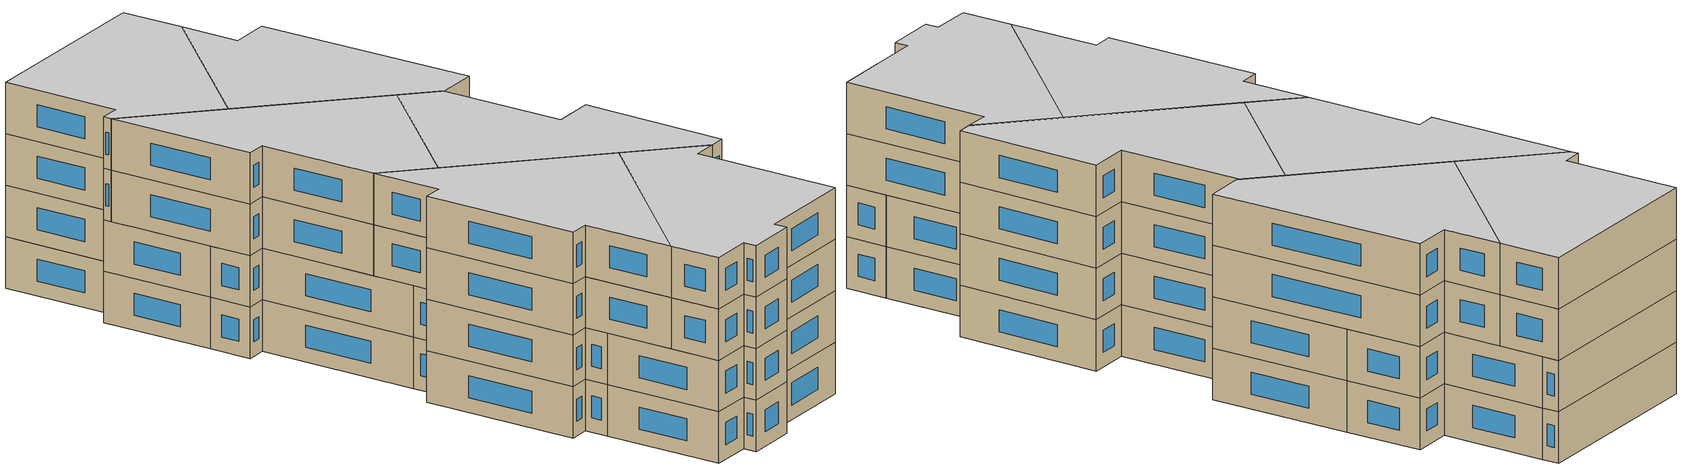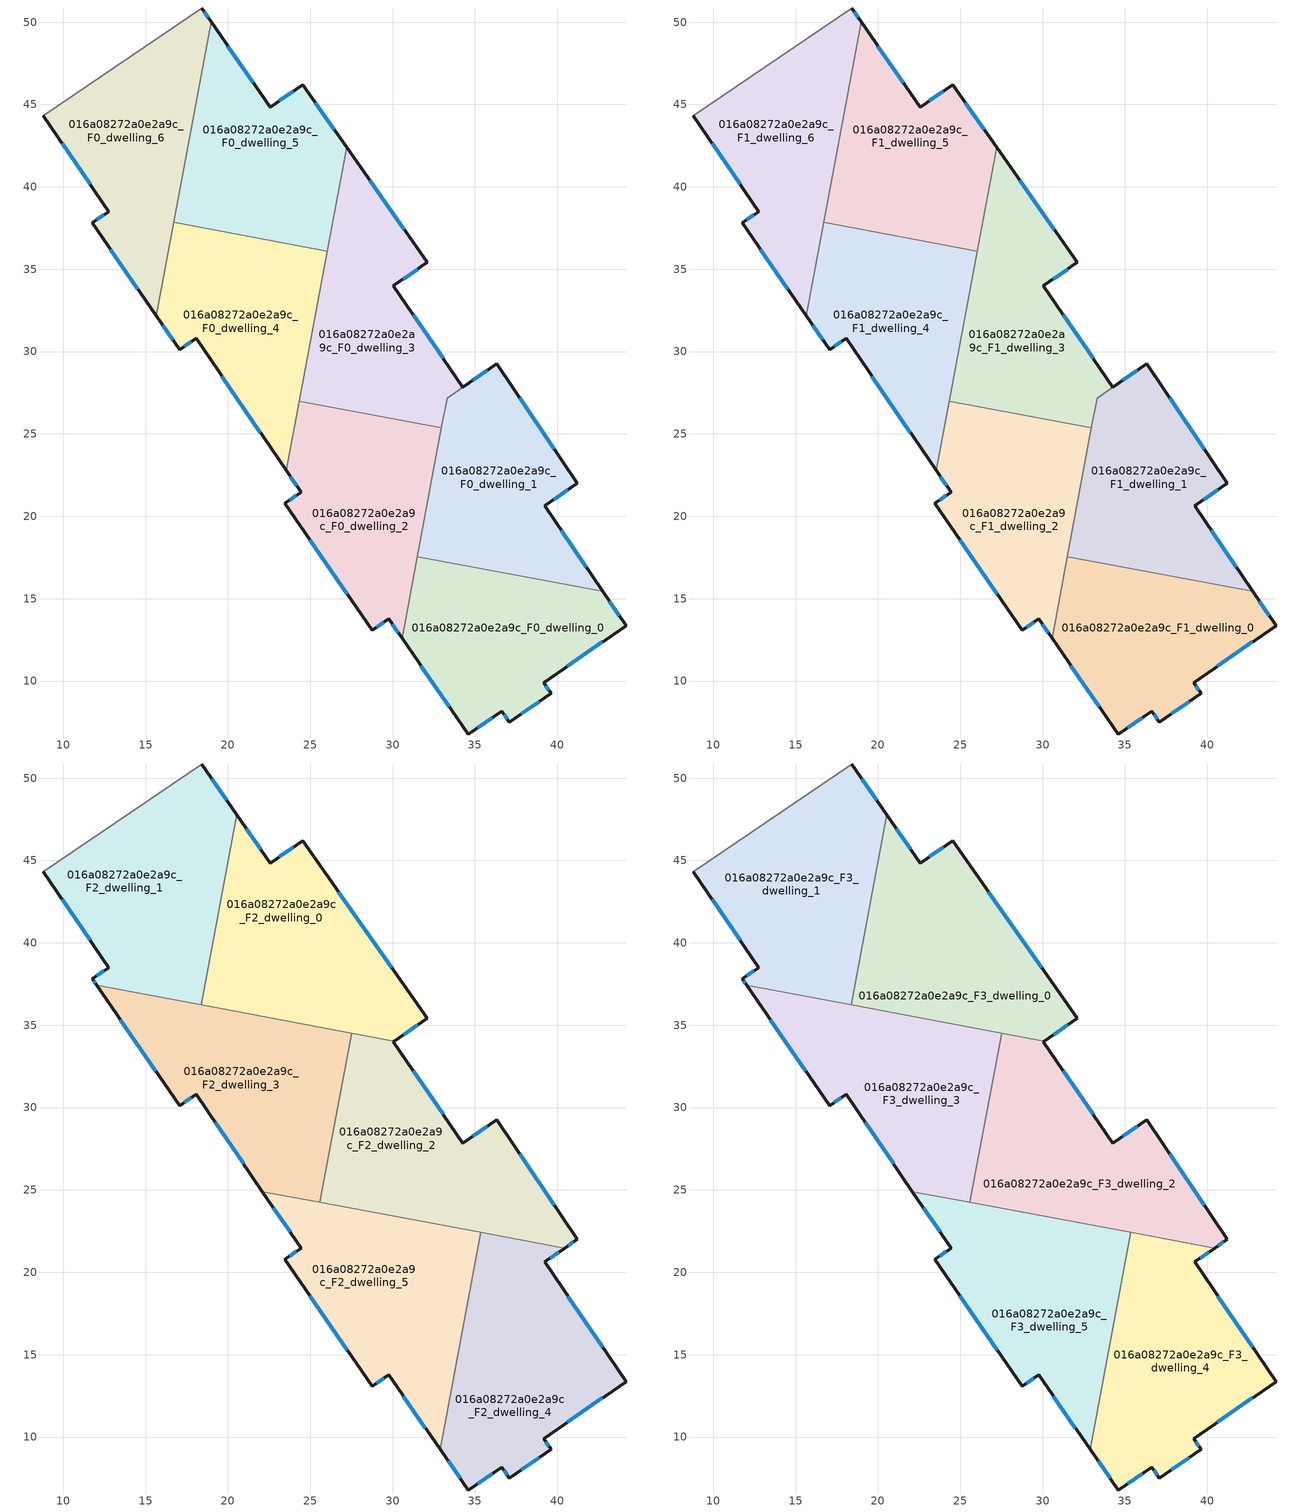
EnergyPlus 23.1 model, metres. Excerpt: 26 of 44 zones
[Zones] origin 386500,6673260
016a08272a0e2a9c_F0_dwelling_0
 floor ground (EU_floor_Construction): 42.76,15.43 44.17,13.36 39.17,9.89 39.62,9.24 37.1,7.5 36.64,8.16 34.59,6.78 30.57,12.59 31.5,17.54 z0
 wall outside (EU_wall_Construction): 30.57,12.59 34.59,6.78 36.64,8.16 37.1,7.5 39.62,9.24 39.17,9.89 44.17,13.36 42.76,15.43 z0:3
 wall to 016a08272a0e2a9c_F0_dwelling_1 (EU_wall_Construction): 42.76,15.43 31.5,17.54 z0:3
 wall to 016a08272a0e2a9c_F0_dwelling_2 (EU_wall_Construction): 31.5,17.54 30.57,12.59 z0:3
 window (EU_Window_Construction): 39.49,9.43 39.3,9.71 / 37.82,8 38.9,8.75 / 36.77,7.97 36.97,7.69 / 35.18,7.18 36.05,7.77 / 31.72,10.93 33.44,8.44 / 43.77,13.96 43.17,14.84 / 40.6,10.89 42.74,12.37 z0.86:2.14
016a08272a0e2a9c_F0_dwelling_1
 floor ground (EU_floor_Construction): 36.32,29.27 41.2,21.99 39.23,20.63 42.76,15.43 31.5,17.54 33.3,27.17 z0
 wall outside (EU_wall_Construction): 42.76,15.43 39.23,20.63 41.2,21.99 36.32,29.27 34.27,27.84 z0:3
 wall to 016a08272a0e2a9c_F0_dwelling_3 (EU_wall_Construction): 34.27,27.84 33.3,27.17 32.97,25.37 z0:3
 wall adiabatic (EU_wall_Construction): 31.5,17.54 30.57,12.59 / 31.5,17.55 30.57,12.59 z0:3
 wall to 016a08272a0e2a9c_F0_dwelling_2 (EU_wall_Construction): 32.97,25.37 31.5,17.55 z0:3
 window (EU_Window_Construction): 39.8,24.07 37.72,27.19 / 39.79,21.02 40.63,21.6 / 41.75,16.92 40.24,19.14 / 35.74,28.86 34.86,28.25 z0.86:2.14
016a08272a0e2a9c_F0_dwelling_2
 floor ground (EU_floor_Construction): 32.97,25.37 30.57,12.59 29.76,13.77 28.77,13.08 23.46,20.79 24.45,21.47 23.54,22.79 24.33,26.99 z0
 wall outside (EU_wall_Construction): 23.54,22.79 24.45,21.47 23.46,20.79 28.77,13.08 29.76,13.77 30.57,12.59 z0:3
 wall to 016a08272a0e2a9c_F0_dwelling_3 (EU_wall_Construction): 32.97,25.37 24.33,26.99 z0:3
 wall to 016a08272a0e2a9c_F0_dwelling_4 (EU_wall_Construction): 24.33,26.99 23.54,22.79 z0:3
 window (EU_Window_Construction): 29.99,13.43 30.34,12.93 / 29.05,13.27 29.47,13.57 / 24.98,18.59 27.25,15.28 / 24.16,21.28 23.74,20.99 / 23.8,22.41 24.19,21.85 z0.86:2.14
016a08272a0e2a9c_F0_dwelling_3
 floor ground (EU_floor_Construction): 27.22,42.39 32.1,35.42 30.05,34 34.27,27.84 33.3,27.17 32.97,25.37 24.33,26.99 23.54,22.79 z0
 wall outside (EU_wall_Construction): 34.27,27.84 30.05,34 32.1,35.42 27.22,42.39 z0:3
 wall to 016a08272a0e2a9c_F0_dwelling_5 (EU_wall_Construction): 27.22,42.39 26.04,36.09 z0:3
 wall adiabatic (EU_wall_Construction): 23.54,22.79 24.33,26.99 23.54,22.79 z0:3
 wall to 016a08272a0e2a9c_F0_dwelling_4 (EU_wall_Construction): 26.04,36.09 24.33,26.99 z0:3
 window (EU_Window_Construction): 30.71,37.41 28.61,40.4 / 30.63,34.4 31.52,35.01 / 33.06,29.6 31.25,32.24 z0.86:2.14
016a08272a0e2a9c_F0_dwelling_4
 floor ground (EU_floor_Construction): 26.04,36.09 23.54,22.79 18.07,30.8 17.07,30.11 15.64,32.18 16.7,37.84 z0
 wall outside (EU_wall_Construction): 15.64,32.18 17.07,30.11 18.07,30.8 23.54,22.79 z0:3
 wall to 016a08272a0e2a9c_F0_dwelling_5 (EU_wall_Construction): 26.04,36.09 16.7,37.84 z0:3
 wall to 016a08272a0e2a9c_F0_dwelling_6 (EU_wall_Construction): 16.7,37.84 15.64,32.18 z0:3
 window (EU_Window_Construction): 19.64,28.51 21.98,25.08 / 17.36,30.31 17.79,30.6 / 16.05,31.59 16.66,30.7 z0.86:2.14
016a08272a0e2a9c_F0_dwelling_5
 floor ground (EU_floor_Construction): 24.55,46.2 27.22,42.39 26.04,36.09 16.7,37.84 18.99,50.03 22.56,44.84 z0
 wall outside (EU_wall_Construction): 27.22,42.39 24.55,46.2 22.56,44.84 18.99,50.03 z0:3
 wall to 016a08272a0e2a9c_F0_dwelling_6 (EU_wall_Construction): 18.99,50.03 16.7,37.84 z0:3
 window (EU_Window_Construction): 23.98,45.81 23.13,45.23 / 26.46,43.48 25.31,45.11 / 21.54,46.32 20.01,48.54 z0.86:2.14
016a08272a0e2a9c_F0_dwelling_6
 floor ground (EU_floor_Construction): 18.41,50.86 18.99,50.03 15.64,32.18 11.77,37.82 12.76,38.49 8.81,44.32 z0
 wall outside (EU_wall_Construction): 18.99,50.03 18.41,50.86 / 8.81,44.32 12.76,38.49 11.77,37.82 15.64,32.18 z0:3
 wall adiabatic (EU_wall_Construction): 18.41,50.86 8.81,44.32 z0:3
 window (EU_Window_Construction): 18.82,50.26 18.58,50.62 / 12.87,36.21 14.54,33.79 / 12.48,38.29 12.05,38.01 / 9.94,42.65 11.63,40.15 z0.86:2.14
016a08272a0e2a9c_F1_dwelling_0
 floor to 016a08272a0e2a9c_F0_dwelling_0 (EU_floor_Construction): 42.76,15.43 44.17,13.36 39.17,9.89 39.62,9.24 37.1,7.5 36.64,8.16 34.59,6.78 30.57,12.59 31.5,17.54 z3
 wall outside (EU_wall_Construction): 30.57,12.59 34.59,6.78 36.64,8.16 37.1,7.5 39.62,9.24 39.17,9.89 44.17,13.36 42.76,15.43 z3:6
 wall to 016a08272a0e2a9c_F1_dwelling_1 (EU_wall_Construction): 42.76,15.43 31.5,17.54 z3:6
 wall to 016a08272a0e2a9c_F1_dwelling_2 (EU_wall_Construction): 31.5,17.54 30.57,12.59 z3:6
 window (EU_Window_Construction): 39.49,9.43 39.3,9.71 / 37.82,8 38.9,8.75 / 36.77,7.97 36.97,7.69 / 35.18,7.18 36.05,7.77 / 31.72,10.93 33.44,8.44 / 43.77,13.96 43.17,14.84 / 40.6,10.89 42.74,12.37 z3.86:5.14
 ceiling adiabatic (EU_roof_Construction): 32.88,9.25 34.34,17.01 31.5,17.54 30.57,12.59 z6
016a08272a0e2a9c_F1_dwelling_1
 floor to 016a08272a0e2a9c_F0_dwelling_1 (EU_floor_Construction): 36.32,29.27 41.2,21.99 39.23,20.63 42.76,15.43 31.5,17.54 33.3,27.17 z3
 wall outside (EU_wall_Construction): 42.76,15.43 39.23,20.63 41.2,21.99 36.32,29.27 34.27,27.84 z3:6
 wall to 016a08272a0e2a9c_F1_dwelling_3 (EU_wall_Construction): 34.27,27.84 33.3,27.17 32.97,25.37 z3:6
 wall adiabatic (EU_wall_Construction): 31.5,17.54 30.57,12.59 / 31.5,17.55 30.57,12.59 z3:6
 wall to 016a08272a0e2a9c_F1_dwelling_2 (EU_wall_Construction): 32.97,25.37 31.5,17.55 z3:6
 window (EU_Window_Construction): 39.8,24.07 37.72,27.19 / 39.79,21.02 40.63,21.6 / 41.75,16.92 40.24,19.14 / 35.74,28.86 34.86,28.25 z3.86:5.14
016a08272a0e2a9c_F1_dwelling_2
 floor to 016a08272a0e2a9c_F0_dwelling_2 (EU_floor_Construction): 32.97,25.37 30.57,12.59 29.76,13.77 28.77,13.08 23.46,20.79 24.45,21.47 23.54,22.79 24.33,26.99 z3
 wall outside (EU_wall_Construction): 23.54,22.79 24.45,21.47 23.46,20.79 28.77,13.08 29.76,13.77 30.57,12.59 z3:6
 wall to 016a08272a0e2a9c_F1_dwelling_3 (EU_wall_Construction): 32.97,25.37 24.33,26.99 z3:6
 wall to 016a08272a0e2a9c_F1_dwelling_4 (EU_wall_Construction): 24.33,26.99 23.54,22.79 z3:6
 window (EU_Window_Construction): 29.99,13.43 30.34,12.93 / 29.05,13.27 29.47,13.57 / 24.98,18.59 27.25,15.28 / 24.16,21.28 23.74,20.99 / 23.8,22.41 24.19,21.85 z3.86:5.14
016a08272a0e2a9c_F1_dwelling_3
 floor to 016a08272a0e2a9c_F0_dwelling_3 (EU_floor_Construction): 27.22,42.39 32.1,35.42 30.05,34 34.27,27.84 33.3,27.17 32.97,25.37 24.33,26.99 23.54,22.79 z3
 wall outside (EU_wall_Construction): 34.27,27.84 30.05,34 32.1,35.42 27.22,42.39 z3:6
 wall to 016a08272a0e2a9c_F1_dwelling_5 (EU_wall_Construction): 27.22,42.39 26.04,36.09 z3:6
 wall adiabatic (EU_wall_Construction): 23.54,22.79 24.33,26.99 23.54,22.79 z3:6
 wall to 016a08272a0e2a9c_F1_dwelling_4 (EU_wall_Construction): 26.04,36.09 24.33,26.99 z3:6
 window (EU_Window_Construction): 30.71,37.41 28.61,40.4 / 30.63,34.4 31.52,35.01 / 33.06,29.6 31.25,32.24 z3.86:5.14
016a08272a0e2a9c_F1_dwelling_4
 floor to 016a08272a0e2a9c_F0_dwelling_4 (EU_floor_Construction): 26.04,36.09 23.54,22.79 18.07,30.8 17.07,30.11 15.64,32.18 16.7,37.84 z3
 wall outside (EU_wall_Construction): 15.64,32.18 17.07,30.11 18.07,30.8 23.54,22.79 z3:6
 wall to 016a08272a0e2a9c_F1_dwelling_5 (EU_wall_Construction): 26.04,36.09 16.7,37.84 z3:6
 wall to 016a08272a0e2a9c_F1_dwelling_6 (EU_wall_Construction): 16.7,37.84 15.64,32.18 z3:6
 window (EU_Window_Construction): 19.64,28.51 21.98,25.08 / 17.36,30.31 17.79,30.6 / 16.05,31.59 16.66,30.7 z3.86:5.14
 ceiling adiabatic (EU_roof_Construction): 23.54,22.79 23.88,24.57 22.1,24.9 z6
016a08272a0e2a9c_F1_dwelling_5
 floor to 016a08272a0e2a9c_F0_dwelling_5 (EU_floor_Construction): 24.55,46.2 27.22,42.39 26.04,36.09 16.7,37.84 18.99,50.03 22.56,44.84 z3
 wall outside (EU_wall_Construction): 27.22,42.39 24.55,46.2 22.56,44.84 18.99,50.03 z3:6
 wall to 016a08272a0e2a9c_F1_dwelling_6 (EU_wall_Construction): 18.99,50.03 16.7,37.84 z3:6
 window (EU_Window_Construction): 23.98,45.81 23.13,45.23 / 26.46,43.48 25.31,45.11 / 21.54,46.32 20.01,48.54 z3.86:5.14
016a08272a0e2a9c_F1_dwelling_6
 floor to 016a08272a0e2a9c_F0_dwelling_6 (EU_floor_Construction): 18.41,50.86 18.99,50.03 15.64,32.18 11.77,37.82 12.76,38.49 8.81,44.32 z3
 wall outside (EU_wall_Construction): 18.99,50.03 18.41,50.86 / 8.81,44.32 12.76,38.49 11.77,37.82 15.64,32.18 z3:6
 wall adiabatic (EU_wall_Construction): 18.41,50.86 8.81,44.32 z3:6
 window (EU_Window_Construction): 18.82,50.26 18.58,50.62 / 12.87,36.21 14.54,33.79 / 12.48,38.29 12.05,38.01 / 9.94,42.65 11.63,40.15 z3.86:5.14
016a08272a0e2a9c_F2_dwelling_0
 floor to 016a08272a0e2a9c_F1_dwelling_5 (EU_floor_Construction): 24.55,46.2 27.22,42.39 26.04,36.09 18.61,37.48 20.54,47.77 22.56,44.84 z6
 floor to 016a08272a0e2a9c_F1_dwelling_3 (EU_floor_Construction): 27.22,42.39 32.1,35.42 30.11,34.04 25.8,34.85 z6
 floor to 016a08272a0e2a9c_F1_dwelling_4 (EU_floor_Construction): 26.04,36.09 25.8,34.85 18.38,36.24 18.61,37.48 z6
 wall outside (EU_wall_Construction): 30.11,34.04 32.1,35.42 24.55,46.2 22.56,44.84 20.54,47.77 z6:9
 wall to 016a08272a0e2a9c_F2_dwelling_1 (EU_wall_Construction): 20.54,47.77 18.38,36.24 z6:9
 wall to 016a08272a0e2a9c_F2_dwelling_3 (EU_wall_Construction): 18.38,36.24 27.51,34.53 z6:9
 wall to 016a08272a0e2a9c_F2_dwelling_2 (EU_wall_Construction): 27.51,34.53 30.11,34.04 z6:9
 window (EU_Window_Construction): 21.98,45.68 21.12,46.93 / 23.98,45.81 23.13,45.23 / 29.95,38.5 26.71,43.12 / 30.68,34.43 31.53,35.02 z6.86:8.14
016a08272a0e2a9c_F2_dwelling_1
 floor to 016a08272a0e2a9c_F1_dwelling_6 (EU_floor_Construction): 18.41,50.86 18.99,50.03 16.47,36.59 12.04,37.42 11.77,37.82 12.76,38.49 8.81,44.32 z6
 floor to 016a08272a0e2a9c_F1_dwelling_5 (EU_floor_Construction): 18.99,50.03 20.54,47.77 18.61,37.48 16.7,37.84 z6
 floor to 016a08272a0e2a9c_F1_dwelling_4 (EU_floor_Construction): 18.61,37.48 18.38,36.24 16.47,36.59 16.7,37.84 z6
 wall outside (EU_wall_Construction): 8.81,44.32 12.76,38.49 11.77,37.82 12.04,37.42 / 20.54,47.77 18.41,50.86 z6:9
 wall adiabatic (EU_wall_Construction): 18.41,50.86 8.81,44.32 z6:9
 wall to 016a08272a0e2a9c_F2_dwelling_3 (EU_wall_Construction): 12.04,37.42 18.38,36.24 z6:9
 window (EU_Window_Construction): 9.94,42.65 11.63,40.15 / 19.93,48.65 19.02,49.98 / 11.84,37.7 11.96,37.54 / 12.48,38.29 12.05,38.01 z6.86:8.14
016a08272a0e2a9c_F2_dwelling_2
 floor to 016a08272a0e2a9c_F1_dwelling_1 (EU_floor_Construction): 36.32,29.27 41.2,21.99 40.44,21.47 32.51,22.95 33.3,27.17 z6
 floor to 016a08272a0e2a9c_F1_dwelling_2 (EU_floor_Construction): 32.97,25.37 32.51,22.95 25.58,24.25 26.03,26.67 z6
 floor to 016a08272a0e2a9c_F1_dwelling_3 (EU_floor_Construction): 30.11,34.04 30.05,34 34.27,27.84 33.3,27.17 32.97,25.37 26.03,26.67 27.51,34.53 z6
 wall outside (EU_wall_Construction): 40.44,21.47 41.2,21.99 36.32,29.27 34.27,27.84 30.05,34 30.11,34.04 z6:9
 wall to 016a08272a0e2a9c_F2_dwelling_3 (EU_wall_Construction): 27.51,34.53 25.58,24.25 z6:9
 wall to 016a08272a0e2a9c_F2_dwelling_5 (EU_wall_Construction): 25.58,24.25 35.35,22.42 z6:9
 wall to 016a08272a0e2a9c_F2_dwelling_4 (EU_wall_Construction): 35.35,22.42 40.44,21.47 z6:9
 window (EU_Window_Construction): 40.66,21.62 40.98,21.84 / 33.06,29.6 31.25,32.24 / 35.74,28.86 34.86,28.25 / 39.8,24.07 37.72,27.19 z6.86:8.14
016a08272a0e2a9c_F2_dwelling_3
 floor to 016a08272a0e2a9c_F1_dwelling_4 (EU_floor_Construction): 25.8,34.85 23.88,24.57 22.1,24.9 18.07,30.8 17.07,30.11 15.64,32.18 16.47,36.59 z6
 floor to 016a08272a0e2a9c_F1_dwelling_6 (EU_floor_Construction): 16.47,36.59 15.64,32.18 12.04,37.42 z6
 floor to 016a08272a0e2a9c_F1_dwelling_3 (EU_floor_Construction): 27.51,34.53 26.03,26.67 24.33,26.99 23.94,24.9 25.8,34.85 z6
 floor to 016a08272a0e2a9c_F1_dwelling_2 (EU_floor_Construction): 26.03,26.67 25.58,24.25 23.88,24.57 24.33,26.99 z6
 wall outside (EU_wall_Construction): 12.04,37.42 17.07,30.11 18.07,30.8 22.1,24.9 z6:9
 wall to 016a08272a0e2a9c_F2_dwelling_5 (EU_wall_Construction): 22.1,24.9 25.58,24.25 z6:9
 window (EU_Window_Construction): 13.47,35.34 15.63,32.2 / 19.22,29.11 20.95,26.59 / 17.36,30.31 17.79,30.6 z6.86:8.14
016a08272a0e2a9c_F2_dwelling_4
 floor to 016a08272a0e2a9c_F1_dwelling_0 (EU_floor_Construction): 42.76,15.44 44.17,13.36 39.17,9.89 39.62,9.24 37.1,7.5 36.64,8.16 34.59,6.78 32.88,9.25 34.34,17.01 z6
 floor to 016a08272a0e2a9c_F1_dwelling_1 (EU_floor_Construction): 40.44,21.47 39.23,20.63 42.76,15.44 34.34,17.01 35.35,22.42 z6
 wall outside (EU_wall_Construction): 32.88,9.25 34.59,6.78 36.64,8.16 37.1,7.5 39.62,9.24 39.17,9.89 44.17,13.36 39.23,20.63 40.44,21.47 z6:9
 wall to 016a08272a0e2a9c_F2_dwelling_5 (EU_wall_Construction): 35.35,22.42 32.88,9.25 z6:9
 window (EU_Window_Construction): 37.82,8 38.9,8.75 / 36.77,7.97 36.97,7.69 / 35.18,7.18 36.05,7.77 / 33.37,8.55 34.1,7.49 / 39.57,20.87 40.09,21.23 / 42.76,15.44 40.64,18.55 / 40.6,10.89 42.74,12.37 / 39.49,9.43 39.3,9.71 z6.86:8.14
016a08272a0e2a9c_F2_dwelling_5
 floor to 016a08272a0e2a9c_F1_dwelling_2 (EU_floor_Construction): 32.51,22.95 30.57,12.59 29.76,13.77 28.77,13.08 23.46,20.79 24.45,21.47 23.54,22.79 23.88,24.57 z6
 floor to 016a08272a0e2a9c_F1_dwelling_1 (EU_floor_Construction): 35.35,22.42 34.34,17.01 31.5,17.54 32.51,22.95 z6
 floor adiabatic (EU_floor_Construction): 35.35,22.42 32.51,22.95 31.5,17.54 34.34,17.01 32.88,9.25 30.57,12.59 32.51,22.95 23.88,24.57 23.54,22.79 22.1,24.9 z6
 wall outside (EU_wall_Construction): 22.1,24.9 24.45,21.47 23.46,20.79 28.77,13.08 29.76,13.77 32.88,9.25 z6:9
 window (EU_Window_Construction): 24.16,21.28 23.74,20.99 / 22.77,23.92 23.77,22.45 / 30.65,12.48 31.99,10.54 / 29.05,13.27 29.47,13.57 / 24.98,18.59 27.25,15.28 z6.86:8.14
016a08272a0e2a9c_F3_dwelling_0
 floor to 016a08272a0e2a9c_F2_dwelling_0 (EU_floor_Construction): 24.55,46.2 32.1,35.42 30.11,34.04 18.38,36.24 20.54,47.77 22.56,44.84 z9
 wall outside (EU_wall_Construction): 30.11,34.04 32.1,35.42 24.55,46.2 22.56,44.84 20.54,47.77 z9:12
 wall to 016a08272a0e2a9c_F3_dwelling_1 (EU_wall_Construction): 20.54,47.77 18.38,36.24 z9:12
 wall to 016a08272a0e2a9c_F3_dwelling_3 (EU_wall_Construction): 18.38,36.24 27.51,34.53 z9:12
 wall to 016a08272a0e2a9c_F3_dwelling_2 (EU_wall_Construction): 27.51,34.53 30.11,34.04 z9:12
 window (EU_Window_Construction): 21.98,45.68 21.12,46.93 / 23.98,45.81 23.13,45.23 / 29.95,38.5 26.71,43.12 / 30.68,34.43 31.53,35.02 z9.86:11.14
 ceiling to 016a08272a0e2a9c_F4_dwelling_0 (EU_floor_Construction): 32.1,35.42 24.55,46.2 22.56,44.84 20.54,47.77 18.38,36.24 30.11,34.04 z12
016a08272a0e2a9c_F3_dwelling_1
 floor to 016a08272a0e2a9c_F2_dwelling_1 (EU_floor_Construction): 18.41,50.86 20.54,47.77 18.38,36.24 12.04,37.42 11.77,37.82 12.76,38.49 8.81,44.32 z9
 wall outside (EU_wall_Construction): 8.81,44.32 12.76,38.49 11.77,37.82 12.04,37.42 / 20.54,47.77 18.41,50.86 z9:12
 wall adiabatic (EU_wall_Construction): 18.41,50.86 8.81,44.32 z9:12
 wall to 016a08272a0e2a9c_F3_dwelling_3 (EU_wall_Construction): 12.04,37.42 18.38,36.24 z9:12
 window (EU_Window_Construction): 9.94,42.65 11.63,40.15 / 19.93,48.65 19.02,49.98 / 11.84,37.7 11.96,37.54 / 12.48,38.29 12.05,38.01 z9.86:11.14
 ceiling to 016a08272a0e2a9c_F4_dwelling_1 (EU_floor_Construction): 18.38,36.24 20.54,47.77 18.41,50.86 8.81,44.32 12.76,38.49 11.77,37.82 12.04,37.42 z12
016a08272a0e2a9c_F3_dwelling_2
 floor to 016a08272a0e2a9c_F2_dwelling_2 (EU_floor_Construction): 36.32,29.27 41.2,21.99 40.44,21.47 25.58,24.25 27.51,34.53 30.11,34.04 30.05,34 34.27,27.84 z9
 wall outside (EU_wall_Construction): 40.44,21.47 41.2,21.99 36.32,29.27 34.27,27.84 30.05,34 30.11,34.04 z9:12
 wall to 016a08272a0e2a9c_F3_dwelling_3 (EU_wall_Construction): 27.51,34.53 25.58,24.25 z9:12
 wall to 016a08272a0e2a9c_F3_dwelling_5 (EU_wall_Construction): 25.58,24.25 35.35,22.42 z9:12
 wall to 016a08272a0e2a9c_F3_dwelling_4 (EU_wall_Construction): 35.35,22.42 40.44,21.47 z9:12
 window (EU_Window_Construction): 40.66,21.62 40.98,21.84 / 33.06,29.6 31.25,32.24 / 35.74,28.86 34.86,28.25 / 39.8,24.07 37.72,27.19 z9.86:11.14
 ceiling to 016a08272a0e2a9c_F4_dwelling_2 (EU_floor_Construction): 41.2,21.99 36.32,29.27 34.27,27.84 30.05,34 30.11,34.04 27.51,34.53 25.58,24.25 40.44,21.47 z12
016a08272a0e2a9c_F3_dwelling_3
 floor to 016a08272a0e2a9c_F2_dwelling_3 (EU_floor_Construction): 27.51,34.53 25.58,24.25 22.1,24.9 18.07,30.8 17.07,30.11 12.04,37.42 z9
 wall outside (EU_wall_Construction): 12.04,37.42 17.07,30.11 18.07,30.8 22.1,24.9 z9:12
 wall to 016a08272a0e2a9c_F3_dwelling_5 (EU_wall_Construction): 22.1,24.9 25.58,24.25 z9:12
 window (EU_Window_Construction): 13.47,35.34 15.63,32.2 / 19.22,29.11 20.95,26.59 / 17.36,30.31 17.79,30.6 z9.86:11.14
 ceiling to 016a08272a0e2a9c_F4_dwelling_3 (EU_floor_Construction): 25.58,24.25 27.51,34.53 12.04,37.42 17.07,30.11 18.07,30.8 22.1,24.9 z12
016a08272a0e2a9c_F3_dwelling_4
 floor to 016a08272a0e2a9c_F2_dwelling_4 (EU_floor_Construction): 40.44,21.47 39.23,20.63 44.17,13.36 39.17,9.89 39.62,9.24 37.1,7.5 36.64,8.16 34.59,6.78 32.88,9.25 35.35,22.42 z9
 wall outside (EU_wall_Construction): 32.88,9.25 34.59,6.78 36.64,8.16 37.1,7.5 39.62,9.24 39.17,9.89 44.17,13.36 39.23,20.63 40.44,21.47 z9:12
 wall to 016a08272a0e2a9c_F3_dwelling_5 (EU_wall_Construction): 35.35,22.42 32.88,9.25 z9:12
 window (EU_Window_Construction): 37.82,8 38.9,8.75 / 36.77,7.97 36.97,7.69 / 35.18,7.18 36.05,7.77 / 33.37,8.55 34.1,7.49 / 39.57,20.87 40.09,21.23 / 42.76,15.44 40.64,18.55 / 40.6,10.89 42.74,12.37 / 39.49,9.43 39.3,9.71 z9.86:11.14
 ceiling to 016a08272a0e2a9c_F4_dwelling_4 (EU_floor_Construction): 39.62,9.24 39.17,9.89 44.17,13.36 39.23,20.63 40.44,21.47 35.35,22.42 32.88,9.25 34.59,6.78 36.64,8.16 37.1,7.5 z12
016a08272a0e2a9c_F3_dwelling_5
 floor to 016a08272a0e2a9c_F2_dwelling_5 (EU_floor_Construction): 35.35,22.42 32.88,9.25 29.76,13.77 28.77,13.08 23.46,20.79 24.45,21.47 22.1,24.9 z9
 wall outside (EU_wall_Construction): 22.1,24.9 24.45,21.47 23.46,20.79 28.77,13.08 29.76,13.77 32.88,9.25 z9:12
 window (EU_Window_Construction): 24.16,21.28 23.74,20.99 / 22.77,23.92 23.77,22.45 / 30.65,12.48 31.99,10.54 / 29.05,13.27 29.47,13.57 / 24.98,18.59 27.25,15.28 z9.86:11.14
 ceiling to 016a08272a0e2a9c_F4_dwelling_5 (EU_floor_Construction): 32.88,9.25 35.35,22.42 22.1,24.9 24.45,21.47 23.46,20.79 28.77,13.08 29.76,13.77 z12
[Building]
EU S2 Campaign: North Axis=0; Terrain=City; Solar Distribution=FullExterior
[Site:Location]
Helsinki-Vantaa.AP: Latitude=60.317; Longitude=24.963; Time Zone=2; Elevation=54.6
[SizingPeriod:WeatherFileDays]
AnnualSizingPeriod: Begin Month=1; Begin Day of Month=1; End Month=12; End Day of Month=31; Day of Week for Start Day=Monday; Use Weather File Daylight Saving Period=No; Use Weather File Rain and Snow Indicators=No
[MATERIAL]
EU_InternalMass_Material: Roughness=MediumRough; Thickness=0.1; Conductivity=1; Density=1800; Specific Heat=900; Thermal Absorptance=0.9; Solar Absorptance=0.7; Visible Absorptance=0.7
[MATERIAL:NOMASS] Roughness=MediumRough; Thermal Absorptance=0.9; Solar Absorptance=0.7; Visible Absorptance=0.7
Name | Thermal Resistance
EU_wall_NoMass | 2.6932
EU_roof_NoMass | 3.19818
EU_floor_NoMass | 2.22482
[WINDOWMATERIAL:SIMPLEGLAZINGSYSTEM]
EU_Window_SimpleGlazing: UFactor=2.14966; Solar Heat Gain Coefficient=0.7; Visible Transmittance=0.7
[CONSTRUCTION]
EU_wall_Construction: EU_wall_NoMass
EU_roof_Construction: EU_roof_NoMass
EU_floor_Construction: EU_floor_NoMass
EU_Window_Construction: EU_Window_SimpleGlazing
EU_InternalMass_Construction: EU_InternalMass_Material
[ZONE] Type=1; Multiplier=1; Ceiling Height=autocalculate; Floor Area=autocalculate; Part of Total Floor Area=Yes
Name | Volume
016a08272a0e2a9c_F0_dwelling_0; 016a08272a0e2a9c_F1_dwelling_0 | 261.578
016a08272a0e2a9c_F2_dwelling_0; 016a08272a0e2a9c_F3_dwelling_0 | 305.184
016a08272a0e2a9c_F0_dwelling_1; 016a08272a0e2a9c_F1_dwelling_1 | 259.518
016a08272a0e2a9c_F2_dwelling_1; 016a08272a0e2a9c_F3_dwelling_1 | 305.158
016a08272a0e2a9c_F0_dwelling_2; 016a08272a0e2a9c_F1_dwelling_2 | 261.576
016a08272a0e2a9c_F2_dwelling_2; 016a08272a0e2a9c_F3_dwelling_2 | 305.17
016a08272a0e2a9c_F0_dwelling_3; 016a08272a0e2a9c_F1_dwelling_3 | 263.646
016a08272a0e2a9c_F2_dwelling_3; 016a08272a0e2a9c_F3_dwelling_3 | 305.176
016a08272a0e2a9c_F0_dwelling_4; 016a08272a0e2a9c_F1_dwelling_4 | 261.59
016a08272a0e2a9c_F2_dwelling_4; 016a08272a0e2a9c_F3_dwelling_4 | 305.15
016a08272a0e2a9c_F0_dwelling_5; 016a08272a0e2a9c_F1_dwelling_5 | 261.5625
016a08272a0e2a9c_F2_dwelling_5; 016a08272a0e2a9c_F3_dwelling_5 | 305.204
016a08272a0e2a9c_F0_dwelling_6; 016a08272a0e2a9c_F1_dwelling_6 | 261.573
[INTERNALMASS] Construction=EU_InternalMass_Construction
Name | Zone or ZoneList | Surface Area
016a08272a0e2a9c_F0_dwelling_0_EU_InternalMass | 016a08272a0e2a9c_F0_dwelling_0 | 87.1935
016a08272a0e2a9c_F0_dwelling_1_EU_InternalMass | 016a08272a0e2a9c_F0_dwelling_1 | 86.5151
016a08272a0e2a9c_F0_dwelling_2_EU_InternalMass | 016a08272a0e2a9c_F0_dwelling_2 | 87.1908
016a08272a0e2a9c_F0_dwelling_3_EU_InternalMass | 016a08272a0e2a9c_F0_dwelling_3 | 87.8891
016a08272a0e2a9c_F0_dwelling_4_EU_InternalMass | 016a08272a0e2a9c_F0_dwelling_4 | 87.198
016a08272a0e2a9c_F0_dwelling_5_EU_InternalMass | 016a08272a0e2a9c_F0_dwelling_5 | 87.1874
016a08272a0e2a9c_F0_dwelling_6_EU_InternalMass | 016a08272a0e2a9c_F0_dwelling_6 | 87.191
016a08272a0e2a9c_F1_dwelling_0_EU_InternalMass | 016a08272a0e2a9c_F1_dwelling_0 | 87.1935
016a08272a0e2a9c_F1_dwelling_1_EU_InternalMass | 016a08272a0e2a9c_F1_dwelling_1 | 86.5151
016a08272a0e2a9c_F1_dwelling_2_EU_InternalMass | 016a08272a0e2a9c_F1_dwelling_2 | 87.1908
016a08272a0e2a9c_F1_dwelling_3_EU_InternalMass | 016a08272a0e2a9c_F1_dwelling_3 | 87.8891
016a08272a0e2a9c_F1_dwelling_4_EU_InternalMass | 016a08272a0e2a9c_F1_dwelling_4 | 87.198
016a08272a0e2a9c_F1_dwelling_5_EU_InternalMass | 016a08272a0e2a9c_F1_dwelling_5 | 87.1874
016a08272a0e2a9c_F1_dwelling_6_EU_InternalMass | 016a08272a0e2a9c_F1_dwelling_6 | 87.191
016a08272a0e2a9c_F2_dwelling_0_EU_InternalMass | 016a08272a0e2a9c_F2_dwelling_0 | 101.728
016a08272a0e2a9c_F2_dwelling_1_EU_InternalMass | 016a08272a0e2a9c_F2_dwelling_1 | 101.72
016a08272a0e2a9c_F2_dwelling_2_EU_InternalMass | 016a08272a0e2a9c_F2_dwelling_2 | 101.724
016a08272a0e2a9c_F2_dwelling_3_EU_InternalMass | 016a08272a0e2a9c_F2_dwelling_3 | 101.725
016a08272a0e2a9c_F2_dwelling_4_EU_InternalMass | 016a08272a0e2a9c_F2_dwelling_4 | 101.717
016a08272a0e2a9c_F2_dwelling_5_EU_InternalMass | 016a08272a0e2a9c_F2_dwelling_5 | 101.735
016a08272a0e2a9c_F3_dwelling_0_EU_InternalMass | 016a08272a0e2a9c_F3_dwelling_0 | 101.728
016a08272a0e2a9c_F3_dwelling_1_EU_InternalMass | 016a08272a0e2a9c_F3_dwelling_1 | 101.72
016a08272a0e2a9c_F3_dwelling_2_EU_InternalMass | 016a08272a0e2a9c_F3_dwelling_2 | 101.724
016a08272a0e2a9c_F3_dwelling_3_EU_InternalMass | 016a08272a0e2a9c_F3_dwelling_3 | 101.725
016a08272a0e2a9c_F3_dwelling_4_EU_InternalMass | 016a08272a0e2a9c_F3_dwelling_4 | 101.717
016a08272a0e2a9c_F3_dwelling_5_EU_InternalMass | 016a08272a0e2a9c_F3_dwelling_5 | 101.735
[OTHEREQUIPMENT] Fuel Type=Electricity; Design Level Calculation Method=Watts/Area; Power per Zone Floor Area=1; Fraction Latent=0; Fraction Radiant=0; Fraction Lost=0; Carbon Dioxide Generation Rate=0; EndUse Subcategory=EU_Step8_InternalGains
Name | Zone or ZoneList or Space or SpaceList | Schedule
EU_Step8_InternalGain_016a08272a0e2a9c_F0_dwelling_0_f000 | 016a08272a0e2a9c_F0_dwelling_0 | EU_Step8_GainSchedule_016a08272a0e2a9c_F0_dwelling_0_f000
EU_Step8_InternalGain_016a08272a0e2a9c_F0_dwelling_1_f000 | 016a08272a0e2a9c_F0_dwelling_1 | EU_Step8_GainSchedule_016a08272a0e2a9c_F0_dwelling_1_f000
EU_Step8_InternalGain_016a08272a0e2a9c_F0_dwelling_2_f000 | 016a08272a0e2a9c_F0_dwelling_2 | EU_Step8_GainSchedule_016a08272a0e2a9c_F0_dwelling_2_f000
EU_Step8_InternalGain_016a08272a0e2a9c_F0_dwelling_3_f000 | 016a08272a0e2a9c_F0_dwelling_3 | EU_Step8_GainSchedule_016a08272a0e2a9c_F0_dwelling_3_f000
EU_Step8_InternalGain_016a08272a0e2a9c_F0_dwelling_4_f000 | 016a08272a0e2a9c_F0_dwelling_4 | EU_Step8_GainSchedule_016a08272a0e2a9c_F0_dwelling_4_f000
EU_Step8_InternalGain_016a08272a0e2a9c_F0_dwelling_5_f000 | 016a08272a0e2a9c_F0_dwelling_5 | EU_Step8_GainSchedule_016a08272a0e2a9c_F0_dwelling_5_f000
EU_Step8_InternalGain_016a08272a0e2a9c_F0_dwelling_6_f000 | 016a08272a0e2a9c_F0_dwelling_6 | EU_Step8_GainSchedule_016a08272a0e2a9c_F0_dwelling_6_f000
EU_Step8_InternalGain_016a08272a0e2a9c_F1_dwelling_0_f000 | 016a08272a0e2a9c_F1_dwelling_0 | EU_Step8_GainSchedule_016a08272a0e2a9c_F1_dwelling_0_f000
EU_Step8_InternalGain_016a08272a0e2a9c_F1_dwelling_1_f000 | 016a08272a0e2a9c_F1_dwelling_1 | EU_Step8_GainSchedule_016a08272a0e2a9c_F1_dwelling_1_f000
EU_Step8_InternalGain_016a08272a0e2a9c_F1_dwelling_2_f000 | 016a08272a0e2a9c_F1_dwelling_2 | EU_Step8_GainSchedule_016a08272a0e2a9c_F1_dwelling_2_f000
EU_Step8_InternalGain_016a08272a0e2a9c_F1_dwelling_3_f000 | 016a08272a0e2a9c_F1_dwelling_3 | EU_Step8_GainSchedule_016a08272a0e2a9c_F1_dwelling_3_f000
EU_Step8_InternalGain_016a08272a0e2a9c_F1_dwelling_4_f000 | 016a08272a0e2a9c_F1_dwelling_4 | EU_Step8_GainSchedule_016a08272a0e2a9c_F1_dwelling_4_f000
EU_Step8_InternalGain_016a08272a0e2a9c_F1_dwelling_5_f000 | 016a08272a0e2a9c_F1_dwelling_5 | EU_Step8_GainSchedule_016a08272a0e2a9c_F1_dwelling_5_f000
EU_Step8_InternalGain_016a08272a0e2a9c_F1_dwelling_6_f000 | 016a08272a0e2a9c_F1_dwelling_6 | EU_Step8_GainSchedule_016a08272a0e2a9c_F1_dwelling_6_f000
EU_Step8_InternalGain_016a08272a0e2a9c_F2_dwelling_0_f000 | 016a08272a0e2a9c_F2_dwelling_0 | EU_Step8_GainSchedule_016a08272a0e2a9c_F2_dwelling_0_f000
EU_Step8_InternalGain_016a08272a0e2a9c_F2_dwelling_1_f000 | 016a08272a0e2a9c_F2_dwelling_1 | EU_Step8_GainSchedule_016a08272a0e2a9c_F2_dwelling_1_f000
EU_Step8_InternalGain_016a08272a0e2a9c_F2_dwelling_2_f000 | 016a08272a0e2a9c_F2_dwelling_2 | EU_Step8_GainSchedule_016a08272a0e2a9c_F2_dwelling_2_f000
EU_Step8_InternalGain_016a08272a0e2a9c_F2_dwelling_3_f000 | 016a08272a0e2a9c_F2_dwelling_3 | EU_Step8_GainSchedule_016a08272a0e2a9c_F2_dwelling_3_f000
EU_Step8_InternalGain_016a08272a0e2a9c_F2_dwelling_4_f000 | 016a08272a0e2a9c_F2_dwelling_4 | EU_Step8_GainSchedule_016a08272a0e2a9c_F2_dwelling_4_f000
EU_Step8_InternalGain_016a08272a0e2a9c_F2_dwelling_5_f000 | 016a08272a0e2a9c_F2_dwelling_5 | EU_Step8_GainSchedule_016a08272a0e2a9c_F2_dwelling_5_f000
EU_Step8_InternalGain_016a08272a0e2a9c_F3_dwelling_0_f000 | 016a08272a0e2a9c_F3_dwelling_0 | EU_Step8_GainSchedule_016a08272a0e2a9c_F3_dwelling_0_f000
EU_Step8_InternalGain_016a08272a0e2a9c_F3_dwelling_1_f000 | 016a08272a0e2a9c_F3_dwelling_1 | EU_Step8_GainSchedule_016a08272a0e2a9c_F3_dwelling_1_f000
EU_Step8_InternalGain_016a08272a0e2a9c_F3_dwelling_2_f000 | 016a08272a0e2a9c_F3_dwelling_2 | EU_Step8_GainSchedule_016a08272a0e2a9c_F3_dwelling_2_f000
EU_Step8_InternalGain_016a08272a0e2a9c_F3_dwelling_3_f000 | 016a08272a0e2a9c_F3_dwelling_3 | EU_Step8_GainSchedule_016a08272a0e2a9c_F3_dwelling_3_f000
EU_Step8_InternalGain_016a08272a0e2a9c_F3_dwelling_4_f000 | 016a08272a0e2a9c_F3_dwelling_4 | EU_Step8_GainSchedule_016a08272a0e2a9c_F3_dwelling_4_f000
EU_Step8_InternalGain_016a08272a0e2a9c_F3_dwelling_5_f000 | 016a08272a0e2a9c_F3_dwelling_5 | EU_Step8_GainSchedule_016a08272a0e2a9c_F3_dwelling_5_f000
[ZONEVENTILATION:DESIGNFLOWRATE] Schedule=EU_AlwaysOn; Design Flow Rate Calculation Method=AirChanges/Hour; Air Changes per Hour=0.586271; Ventilation Type=Natural; Fan Pressure Rise=0; Fan Total Efficiency=1; Constant Term Coefficient=1; Temperature Term Coefficient=0; Velocity Term Coefficient=0; Velocity Squared Term Coefficient=0; Minimum Indoor Temperature=-100; Maximum Indoor Temperature=100; Delta Temperature=-100; Minimum Outdoor Temperature=-100; Maximum Outdoor Temperature=100; Maximum Wind Speed=40
Name | Zone or ZoneList or Space or SpaceList
EU_ConstantAir_016a08272a0e2a9c_F0_dwelling_0 | 016a08272a0e2a9c_F0_dwelling_0
EU_ConstantAir_016a08272a0e2a9c_F0_dwelling_1 | 016a08272a0e2a9c_F0_dwelling_1
EU_ConstantAir_016a08272a0e2a9c_F0_dwelling_2 | 016a08272a0e2a9c_F0_dwelling_2
EU_ConstantAir_016a08272a0e2a9c_F0_dwelling_3 | 016a08272a0e2a9c_F0_dwelling_3
EU_ConstantAir_016a08272a0e2a9c_F0_dwelling_4 | 016a08272a0e2a9c_F0_dwelling_4
EU_ConstantAir_016a08272a0e2a9c_F0_dwelling_5 | 016a08272a0e2a9c_F0_dwelling_5
EU_ConstantAir_016a08272a0e2a9c_F0_dwelling_6 | 016a08272a0e2a9c_F0_dwelling_6
EU_ConstantAir_016a08272a0e2a9c_F1_dwelling_0 | 016a08272a0e2a9c_F1_dwelling_0
EU_ConstantAir_016a08272a0e2a9c_F1_dwelling_1 | 016a08272a0e2a9c_F1_dwelling_1
EU_ConstantAir_016a08272a0e2a9c_F1_dwelling_2 | 016a08272a0e2a9c_F1_dwelling_2
EU_ConstantAir_016a08272a0e2a9c_F1_dwelling_3 | 016a08272a0e2a9c_F1_dwelling_3
EU_ConstantAir_016a08272a0e2a9c_F1_dwelling_4 | 016a08272a0e2a9c_F1_dwelling_4
EU_ConstantAir_016a08272a0e2a9c_F1_dwelling_5 | 016a08272a0e2a9c_F1_dwelling_5
EU_ConstantAir_016a08272a0e2a9c_F1_dwelling_6 | 016a08272a0e2a9c_F1_dwelling_6
EU_ConstantAir_016a08272a0e2a9c_F2_dwelling_0 | 016a08272a0e2a9c_F2_dwelling_0
EU_ConstantAir_016a08272a0e2a9c_F2_dwelling_1 | 016a08272a0e2a9c_F2_dwelling_1
EU_ConstantAir_016a08272a0e2a9c_F2_dwelling_2 | 016a08272a0e2a9c_F2_dwelling_2
EU_ConstantAir_016a08272a0e2a9c_F2_dwelling_3 | 016a08272a0e2a9c_F2_dwelling_3
EU_ConstantAir_016a08272a0e2a9c_F2_dwelling_4 | 016a08272a0e2a9c_F2_dwelling_4
EU_ConstantAir_016a08272a0e2a9c_F2_dwelling_5 | 016a08272a0e2a9c_F2_dwelling_5
EU_ConstantAir_016a08272a0e2a9c_F3_dwelling_0 | 016a08272a0e2a9c_F3_dwelling_0
EU_ConstantAir_016a08272a0e2a9c_F3_dwelling_1 | 016a08272a0e2a9c_F3_dwelling_1
EU_ConstantAir_016a08272a0e2a9c_F3_dwelling_2 | 016a08272a0e2a9c_F3_dwelling_2
EU_ConstantAir_016a08272a0e2a9c_F3_dwelling_3 | 016a08272a0e2a9c_F3_dwelling_3
EU_ConstantAir_016a08272a0e2a9c_F3_dwelling_4 | 016a08272a0e2a9c_F3_dwelling_4
EU_ConstantAir_016a08272a0e2a9c_F3_dwelling_5 | 016a08272a0e2a9c_F3_dwelling_5
[HVACTEMPLATE:THERMOSTAT] Constant Heating Setpoint=20; Constant Cooling Setpoint=50
EU_HeatOnly_016a08272a0e2a9c_F0_dwelling_0; EU_HeatOnly_016a08272a0e2a9c_F0_dwelling_1; EU_HeatOnly_016a08272a0e2a9c_F0_dwelling_2; EU_HeatOnly_016a08272a0e2a9c_F0_dwelling_3; EU_HeatOnly_016a08272a0e2a9c_F0_dwelling_4; EU_HeatOnly_016a08272a0e2a9c_F0_dwelling_5; EU_HeatOnly_016a08272a0e2a9c_F0_dwelling_6; EU_HeatOnly_016a08272a0e2a9c_F1_dwelling_0; EU_HeatOnly_016a08272a0e2a9c_F1_dwelling_1; EU_HeatOnly_016a08272a0e2a9c_F1_dwelling_2; EU_HeatOnly_016a08272a0e2a9c_F1_dwelling_3; EU_HeatOnly_016a08272a0e2a9c_F1_dwelling_4; EU_HeatOnly_016a08272a0e2a9c_F1_dwelling_5; EU_HeatOnly_016a08272a0e2a9c_F1_dwelling_6; EU_HeatOnly_016a08272a0e2a9c_F2_dwelling_0; EU_HeatOnly_016a08272a0e2a9c_F2_dwelling_1; EU_HeatOnly_016a08272a0e2a9c_F2_dwelling_2; EU_HeatOnly_016a08272a0e2a9c_F2_dwelling_3; EU_HeatOnly_016a08272a0e2a9c_F2_dwelling_4; EU_HeatOnly_016a08272a0e2a9c_F2_dwelling_5; EU_HeatOnly_016a08272a0e2a9c_F3_dwelling_0; EU_HeatOnly_016a08272a0e2a9c_F3_dwelling_1; EU_HeatOnly_016a08272a0e2a9c_F3_dwelling_2; EU_HeatOnly_016a08272a0e2a9c_F3_dwelling_3; EU_HeatOnly_016a08272a0e2a9c_F3_dwelling_4; EU_HeatOnly_016a08272a0e2a9c_F3_dwelling_5
[HVACTEMPLATE:ZONE:IDEALLOADSAIRSYSTEM] System Availability Schedule=EU_AlwaysOn; Maximum Heating Supply Air Temperature=50; Minimum Cooling Supply Air Temperature=13; Maximum Heating Supply Air Humidity Ratio=0.0156; Minimum Cooling Supply Air Humidity Ratio=0.0077; Heating Limit=NoLimit; Cooling Limit=NoLimit; Heating Availability Schedule=EU_AlwaysOn; Cooling Availability Schedule=EU_CoolingOff; Dehumidification Control Type=ConstantSensibleHeatRatio; Cooling Sensible Heat Ratio=0.7; Dehumidification Setpoint=60; Humidification Control Type=None; Humidification Setpoint=30; Outdoor Air Method=None; Outdoor Air Flow Rate per Person=0.00944; Outdoor Air Flow Rate per Zone Floor Area=0; Outdoor Air Flow Rate per Zone=0; Demand Controlled Ventilation Type=None; Outdoor Air Economizer Type=NoEconomizer; Heat Recovery Type=None; Sensible Heat Recovery Effectiveness=0.7; Latent Heat Recovery Effectiveness=0.65
Name | Template Thermostat
016a08272a0e2a9c_F0_dwelling_0 | EU_HeatOnly_016a08272a0e2a9c_F0_dwelling_0
016a08272a0e2a9c_F0_dwelling_1 | EU_HeatOnly_016a08272a0e2a9c_F0_dwelling_1
016a08272a0e2a9c_F0_dwelling_2 | EU_HeatOnly_016a08272a0e2a9c_F0_dwelling_2
016a08272a0e2a9c_F0_dwelling_3 | EU_HeatOnly_016a08272a0e2a9c_F0_dwelling_3
016a08272a0e2a9c_F0_dwelling_4 | EU_HeatOnly_016a08272a0e2a9c_F0_dwelling_4
016a08272a0e2a9c_F0_dwelling_5 | EU_HeatOnly_016a08272a0e2a9c_F0_dwelling_5
016a08272a0e2a9c_F0_dwelling_6 | EU_HeatOnly_016a08272a0e2a9c_F0_dwelling_6
016a08272a0e2a9c_F1_dwelling_0 | EU_HeatOnly_016a08272a0e2a9c_F1_dwelling_0
016a08272a0e2a9c_F1_dwelling_1 | EU_HeatOnly_016a08272a0e2a9c_F1_dwelling_1
016a08272a0e2a9c_F1_dwelling_2 | EU_HeatOnly_016a08272a0e2a9c_F1_dwelling_2
016a08272a0e2a9c_F1_dwelling_3 | EU_HeatOnly_016a08272a0e2a9c_F1_dwelling_3
016a08272a0e2a9c_F1_dwelling_4 | EU_HeatOnly_016a08272a0e2a9c_F1_dwelling_4
016a08272a0e2a9c_F1_dwelling_5 | EU_HeatOnly_016a08272a0e2a9c_F1_dwelling_5
016a08272a0e2a9c_F1_dwelling_6 | EU_HeatOnly_016a08272a0e2a9c_F1_dwelling_6
016a08272a0e2a9c_F2_dwelling_0 | EU_HeatOnly_016a08272a0e2a9c_F2_dwelling_0
016a08272a0e2a9c_F2_dwelling_1 | EU_HeatOnly_016a08272a0e2a9c_F2_dwelling_1
016a08272a0e2a9c_F2_dwelling_2 | EU_HeatOnly_016a08272a0e2a9c_F2_dwelling_2
016a08272a0e2a9c_F2_dwelling_3 | EU_HeatOnly_016a08272a0e2a9c_F2_dwelling_3
016a08272a0e2a9c_F2_dwelling_4 | EU_HeatOnly_016a08272a0e2a9c_F2_dwelling_4
016a08272a0e2a9c_F2_dwelling_5 | EU_HeatOnly_016a08272a0e2a9c_F2_dwelling_5
016a08272a0e2a9c_F3_dwelling_0 | EU_HeatOnly_016a08272a0e2a9c_F3_dwelling_0
016a08272a0e2a9c_F3_dwelling_1 | EU_HeatOnly_016a08272a0e2a9c_F3_dwelling_1
016a08272a0e2a9c_F3_dwelling_2 | EU_HeatOnly_016a08272a0e2a9c_F3_dwelling_2
016a08272a0e2a9c_F3_dwelling_3 | EU_HeatOnly_016a08272a0e2a9c_F3_dwelling_3
016a08272a0e2a9c_F3_dwelling_4 | EU_HeatOnly_016a08272a0e2a9c_F3_dwelling_4
016a08272a0e2a9c_F3_dwelling_5 | EU_HeatOnly_016a08272a0e2a9c_F3_dwelling_5
[SIZING:ZONE] Zone Cooling Design Supply Air Temperature Input Method=SupplyAirTemperature; Zone Cooling Design Supply Air Temperature=13; Zone Heating Design Supply Air Temperature Input Method=SupplyAirTemperature; Zone Heating Design Supply Air Temperature=50; Zone Cooling Design Supply Air Humidity Ratio=0.008; Zone Heating Design Supply Air Humidity Ratio=0.008; Cooling Design Air Flow Method=DesignDay; Cooling Design Air Flow Rate=0; Cooling Minimum Air Flow per Zone Floor Area=0.000762; Cooling Minimum Air Flow=0; Cooling Minimum Air Flow Fraction=0.2; Heating Design Air Flow Method=DesignDay; Heating Design Air Flow Rate=0; Heating Maximum Air Flow per Zone Floor Area=0.002032; Heating Maximum Air Flow=0.141576; Heating Maximum Air Flow Fraction=0.3; Account for Dedicated Outdoor Air System=No; Dedicated Outdoor Air System Control Strategy=NeutralSupplyAir; Dedicated Outdoor Air Low Setpoint Temperature for Design=autosize; Dedicated Outdoor Air High Setpoint Temperature for Design=autosize; Zone Load Sizing Method=Sensible Load Only No Latent Load; Zone Latent Cooling Design Supply Air Humidity Ratio Input Method=HumidityRatioDifference; Zone Cooling Design Supply Air Humidity Ratio Difference=0.005; Zone Latent Heating Design Supply Air Humidity Ratio Input Method=HumidityRatioDifference; Zone Humidification Design Supply Air Humidity Ratio Difference=0.005
016a08272a0e2a9c_F0_dwelling_0; 016a08272a0e2a9c_F0_dwelling_1; 016a08272a0e2a9c_F0_dwelling_2; 016a08272a0e2a9c_F0_dwelling_3; 016a08272a0e2a9c_F0_dwelling_4; 016a08272a0e2a9c_F0_dwelling_5; 016a08272a0e2a9c_F0_dwelling_6; 016a08272a0e2a9c_F1_dwelling_0; 016a08272a0e2a9c_F1_dwelling_1; 016a08272a0e2a9c_F1_dwelling_2; 016a08272a0e2a9c_F1_dwelling_3; 016a08272a0e2a9c_F1_dwelling_4; 016a08272a0e2a9c_F1_dwelling_5; 016a08272a0e2a9c_F1_dwelling_6; 016a08272a0e2a9c_F2_dwelling_0; 016a08272a0e2a9c_F2_dwelling_1; 016a08272a0e2a9c_F2_dwelling_2; 016a08272a0e2a9c_F2_dwelling_3; 016a08272a0e2a9c_F2_dwelling_4; 016a08272a0e2a9c_F2_dwelling_5; 016a08272a0e2a9c_F3_dwelling_0; 016a08272a0e2a9c_F3_dwelling_1; 016a08272a0e2a9c_F3_dwelling_2; 016a08272a0e2a9c_F3_dwelling_3; 016a08272a0e2a9c_F3_dwelling_4; 016a08272a0e2a9c_F3_dwelling_5
[SCHEDULE:CONSTANT]
Name | Hourly Value
EU_AlwaysOn | 1
EU_CoolingOff | 0
[SCHEDULE:FILE] Column Number=1; Rows to Skip at Top=0; Number of Hours of Data=8760; Column Separator=Comma; Interpolate to Timestep=No; Minutes per Item=60; Adjust Schedule for Daylight Savings=Yes
Name | File
EU_Step8_GainSchedule_016a08272a0e2a9c_F0_dwelling_0_f000 | ../../schedules/016a08272a0e2a9c/016a08272a0e2a9c_F0_dwelling_0_f000_gain.csv
EU_Step8_GainSchedule_016a08272a0e2a9c_F0_dwelling_1_f000 | ../../schedules/016a08272a0e2a9c/016a08272a0e2a9c_F0_dwelling_1_f000_gain.csv
EU_Step8_GainSchedule_016a08272a0e2a9c_F0_dwelling_2_f000 | ../../schedules/016a08272a0e2a9c/016a08272a0e2a9c_F0_dwelling_2_f000_gain.csv
EU_Step8_GainSchedule_016a08272a0e2a9c_F0_dwelling_3_f000 | ../../schedules/016a08272a0e2a9c/016a08272a0e2a9c_F0_dwelling_3_f000_gain.csv
EU_Step8_GainSchedule_016a08272a0e2a9c_F0_dwelling_4_f000 | ../../schedules/016a08272a0e2a9c/016a08272a0e2a9c_F0_dwelling_4_f000_gain.csv
EU_Step8_GainSchedule_016a08272a0e2a9c_F0_dwelling_5_f000 | ../../schedules/016a08272a0e2a9c/016a08272a0e2a9c_F0_dwelling_5_f000_gain.csv
EU_Step8_GainSchedule_016a08272a0e2a9c_F0_dwelling_6_f000 | ../../schedules/016a08272a0e2a9c/016a08272a0e2a9c_F0_dwelling_6_f000_gain.csv
EU_Step8_GainSchedule_016a08272a0e2a9c_F1_dwelling_0_f000 | ../../schedules/016a08272a0e2a9c/016a08272a0e2a9c_F1_dwelling_0_f000_gain.csv
EU_Step8_GainSchedule_016a08272a0e2a9c_F1_dwelling_1_f000 | ../../schedules/016a08272a0e2a9c/016a08272a0e2a9c_F1_dwelling_1_f000_gain.csv
EU_Step8_GainSchedule_016a08272a0e2a9c_F1_dwelling_2_f000 | ../../schedules/016a08272a0e2a9c/016a08272a0e2a9c_F1_dwelling_2_f000_gain.csv
EU_Step8_GainSchedule_016a08272a0e2a9c_F1_dwelling_3_f000 | ../../schedules/016a08272a0e2a9c/016a08272a0e2a9c_F1_dwelling_3_f000_gain.csv
EU_Step8_GainSchedule_016a08272a0e2a9c_F1_dwelling_4_f000 | ../../schedules/016a08272a0e2a9c/016a08272a0e2a9c_F1_dwelling_4_f000_gain.csv
EU_Step8_GainSchedule_016a08272a0e2a9c_F1_dwelling_5_f000 | ../../schedules/016a08272a0e2a9c/016a08272a0e2a9c_F1_dwelling_5_f000_gain.csv
EU_Step8_GainSchedule_016a08272a0e2a9c_F1_dwelling_6_f000 | ../../schedules/016a08272a0e2a9c/016a08272a0e2a9c_F1_dwelling_6_f000_gain.csv
EU_Step8_GainSchedule_016a08272a0e2a9c_F2_dwelling_0_f000 | ../../schedules/016a08272a0e2a9c/016a08272a0e2a9c_F2_dwelling_0_f000_gain.csv
EU_Step8_GainSchedule_016a08272a0e2a9c_F2_dwelling_1_f000 | ../../schedules/016a08272a0e2a9c/016a08272a0e2a9c_F2_dwelling_1_f000_gain.csv
EU_Step8_GainSchedule_016a08272a0e2a9c_F2_dwelling_2_f000 | ../../schedules/016a08272a0e2a9c/016a08272a0e2a9c_F2_dwelling_2_f000_gain.csv
EU_Step8_GainSchedule_016a08272a0e2a9c_F2_dwelling_3_f000 | ../../schedules/016a08272a0e2a9c/016a08272a0e2a9c_F2_dwelling_3_f000_gain.csv
EU_Step8_GainSchedule_016a08272a0e2a9c_F2_dwelling_4_f000 | ../../schedules/016a08272a0e2a9c/016a08272a0e2a9c_F2_dwelling_4_f000_gain.csv
EU_Step8_GainSchedule_016a08272a0e2a9c_F2_dwelling_5_f000 | ../../schedules/016a08272a0e2a9c/016a08272a0e2a9c_F2_dwelling_5_f000_gain.csv
EU_Step8_GainSchedule_016a08272a0e2a9c_F3_dwelling_0_f000 | ../../schedules/016a08272a0e2a9c/016a08272a0e2a9c_F3_dwelling_0_f000_gain.csv
EU_Step8_GainSchedule_016a08272a0e2a9c_F3_dwelling_1_f000 | ../../schedules/016a08272a0e2a9c/016a08272a0e2a9c_F3_dwelling_1_f000_gain.csv
EU_Step8_GainSchedule_016a08272a0e2a9c_F3_dwelling_2_f000 | ../../schedules/016a08272a0e2a9c/016a08272a0e2a9c_F3_dwelling_2_f000_gain.csv
EU_Step8_GainSchedule_016a08272a0e2a9c_F3_dwelling_3_f000 | ../../schedules/016a08272a0e2a9c/016a08272a0e2a9c_F3_dwelling_3_f000_gain.csv
EU_Step8_GainSchedule_016a08272a0e2a9c_F3_dwelling_4_f000 | ../../schedules/016a08272a0e2a9c/016a08272a0e2a9c_F3_dwelling_4_f000_gain.csv
EU_Step8_GainSchedule_016a08272a0e2a9c_F3_dwelling_5_f000 | ../../schedules/016a08272a0e2a9c/016a08272a0e2a9c_F3_dwelling_5_f000_gain.csv
